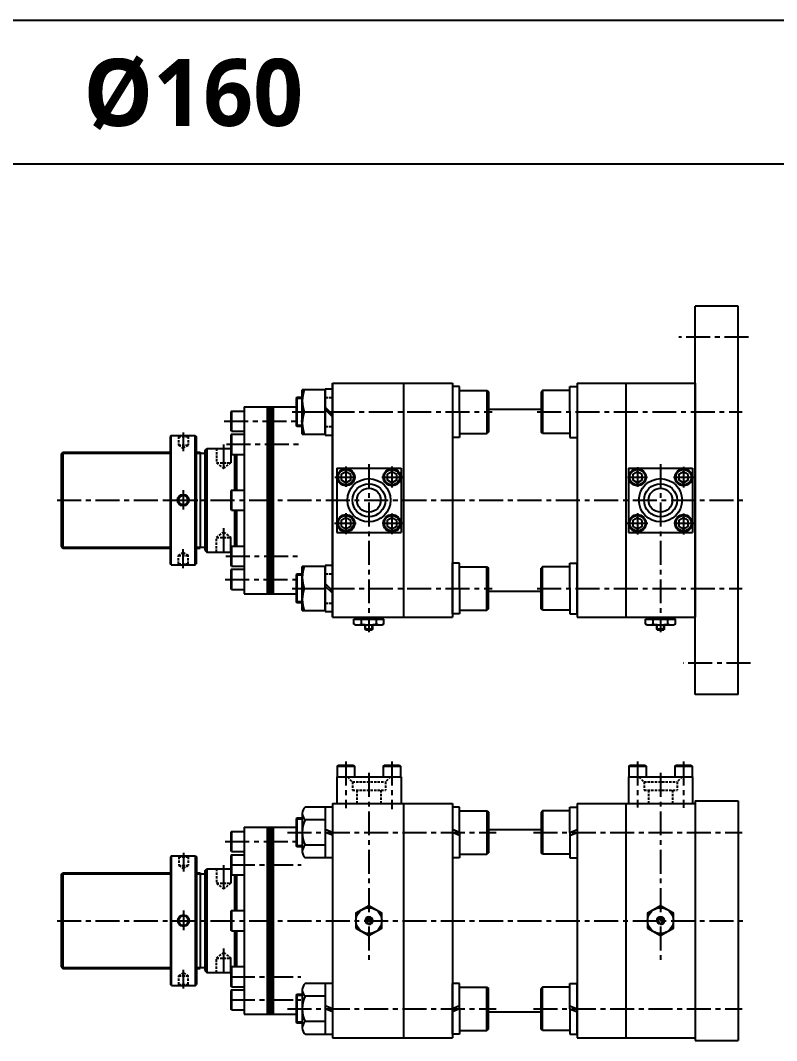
# Model space of a CAD drawing. Extents: x -819 to 9283, y 0 to 5329.
# Drawn here: x 1802 to 2591, y 2100 to 3164 of the extents above; entities that cross this region are included whole.
import ezdxf

# ---------------------------------------------------------------- set-up
doc = ezdxf.new("R2010")
doc.units = 0
doc.header["$LTSCALE"] = 10
doc.header["$MEASUREMENT"] = 0
doc.linetypes.add('CENTERX2', pattern=[4, 2.5, -0.5, 0.5, -0.5])
doc.linetypes.add('HIDDEN', pattern=[0.375, 0.25, -0.125])
doc.layers.get('0').update_dxf_attribs({"linetype": 'CONTINUOUS'})
doc.layers.get('DEFPOINTS').update_dxf_attribs({"linetype": 'CONTINUOUS'})
for name, color, linetype in [('CEN', 1, 'CENTERX2'), ('DIM', 2, 'CONTINUOUS'), ('HL', 2, 'HIDDEN'), ('ML', 7, 'CONTINUOUS')]:
    doc.layers.add(name, color=color, linetype=linetype)
doc.styles.add('문자', font='romans.shx')

msp = doc.modelspace()

# ---------------------------------------------------------------- linework, layer by layer
for p, q in [((9283.2, 3163.8), (0, 3163.8)), ((9283.2, 3013.8), (0, 3013.8)), ((2096.2, 2732.5), (2096.2, 2778.5)), ((2120.2, 2778.5), (2096.2, 2778.5)), ((2120.2, 2779.4), (2120.2, 2731.5)), ((2127.7, 2779.4), (2120.2, 2779.4)), ((2120.2, 2732.5), (2120.2, 2778.5)), ((2098.3, 2755.5), (2120.2, 2755.5)), ((2120.2, 2760.5), (2127.7, 2753)), ((2120.2, 2758), (2127.7, 2750.5)), ((2096.2, 2732.5), (2120.2, 2732.5)), ((2120.2, 2731.5), (2127.7, 2731.5)), ((2096.2, 2548.5), (2096.2, 2594.5)), ((2120.2, 2594.5), (2096.2, 2594.5)), ((2120.2, 2595.4), (2120.2, 2547.5)), ((2127.7, 2595.4), (2120.2, 2595.4)), ((2120.2, 2548.5), (2120.2, 2594.5)), ((2505.7, 2547.5), (2505.7, 2595.4)), ((2505.7, 2547.5), (2505.7, 2595.4)), ((2120.2, 2576.5), (2127.7, 2569)), ((2098.3, 2571.5), (2120.2, 2571.5)), ((2120.2, 2574), (2127.7, 2566.5)), ((2096.2, 2548.5), (2120.2, 2548.5)), ((2120.2, 2547.5), (2127.7, 2547.5))]:
    msp.add_line(p, q)
at = {"color": 7, "linetype": 'Continuous'}
for p, q in [((2150.1, 2534.4), (2150.1, 2539.5)), ((2150.1, 2539.5), (2156.5, 2539.5)), ((2151.1, 2539.5), (2151.1, 2541.5)), ((2151.1, 2541.5), (2180.3, 2541.5)), ((2153.3, 2533.5), (2178.1, 2533.5)), ((2156.5, 2539.5), (2181.3, 2539.5)), ((2157.9, 2534.4), (2157.9, 2539.5)), ((2161.7, 2533.7), (2161.7, 2533.7)), ((2161.7, 2529), (2161.7, 2533.5)), ((2169.7, 2529), (2169.7, 2533.5)), ((2173.5, 2534.4), (2173.5, 2539.5)), ((2180.3, 2539.5), (2180.3, 2541.5)), ((2181.3, 2534.4), (2181.3, 2539.5)), ((2454.1, 2534.4), (2454.1, 2539.5)), ((2454.1, 2539.5), (2460.5, 2539.5)), ((2455.1, 2539.5), (2455.1, 2541.5)), ((2455.1, 2541.5), (2484.3, 2541.5)), ((2457.3, 2533.5), (2482.1, 2533.5)), ((2460.5, 2539.5), (2485.3, 2539.5)), ((2461.9, 2534.4), (2461.9, 2539.5)), ((2465.7, 2533.7), (2465.7, 2533.7)), ((2465.7, 2529), (2465.7, 2533.5)), ((2473.7, 2529), (2473.7, 2533.5)), ((2477.5, 2534.4), (2477.5, 2539.5)), ((2484.3, 2539.5), (2484.3, 2541.5)), ((2485.3, 2534.4), (2485.3, 2539.5)), ((2161.7, 2529), (2162.2, 2528.5)), ((2169.7, 2529), (2161.7, 2529)), ((2162.2, 2528.5), (2169.2, 2528.5)), ((2169.7, 2529), (2169.2, 2528.5)), ((2465.7, 2529), (2466.2, 2528.5)), ((2473.7, 2529), (2465.7, 2529)), ((2466.2, 2528.5), (2473.2, 2528.5)), ((2473.7, 2529), (2473.2, 2528.5))]:
    msp.add_line(p, q, dxfattribs=at)
for points in [[(2152.2, 2217.3), (2165.7, 2209.5), (2179.2, 2217.3), (2179.2, 2232.8), (2165.7, 2240.6), (2152.2, 2232.8)], [(2456.2, 2217.3), (2469.7, 2209.5), (2483.2, 2217.3), (2483.2, 2232.8), (2469.7, 2240.6), (2456.2, 2232.8)], [(2164.3, 2227.6), (2162.8, 2225.1), (2164.3, 2222.6), (2167.2, 2222.6), (2168.6, 2225.1), (2167.2, 2227.6)], [(2468.3, 2227.6), (2466.8, 2225.1), (2468.3, 2222.6), (2471.2, 2222.6), (2472.6, 2225.1), (2471.2, 2227.6)]]:
    msp.add_lwpolyline(points, close=True, dxfattribs=at)
for centre, radius in [((2165.7, 2225.1), 13.5), ((2469.7, 2225.1), 13.5), ((2165.7, 2225.1), 3.5), ((2469.7, 2225.1), 3.5)]:
    msp.add_circle(centre, radius, dxfattribs=at)
for centre in [(2129.4, 2767), (2129.4, 2744), (2129.4, 2583), (2129.4, 2560)]:
    msp.add_arc(centre, 33.2, 159.7297, 200.2703)
for centre, radius, start, end in [((2153.3, 2539.1), 5.62, 235.6158, 270), ((2154, 2541.7), 8.22, 241.7006, 298.2994), ((2165.7, 2564.8), 31.3, 255.6172, 270.0141), ((2165.7, 2564.8), 31.3, 269.9859, 284.3828), ((2177.4, 2541.7), 8.22, 241.7006, 298.2994), ((2457.3, 2539.1), 5.62, 235.6158, 270), ((2458, 2541.7), 8.22, 241.7006, 298.2994), ((2469.7, 2564.8), 31.3, 255.6172, 270.0141), ((2469.7, 2564.8), 31.3, 269.9859, 284.3828), ((2481.4, 2541.7), 8.22, 241.7006, 298.2994)]:
    msp.add_arc(centre, radius, start, end, dxfattribs=at)
at = {"layer": 'CEN'}
for p, q in [((2561.5, 2833.5), (2488.7, 2833.5)), ((2085.7, 2755.5), (2294.2, 2755.5)), ((2341.2, 2755.5), (2554.7, 2755.5)), ((2014.8, 2746), (2095, 2746)), ((1972.1, 2734.2), (1972.1, 2714.7)), ((2014.2, 2721.5), (2014.2, 2693.9)), ((2017.2, 2721.8), (2095, 2721.8)), ((2141.7, 2698.7), (2141.7, 2677.5)), ((2165.7, 2701), (2165.7, 2526)), ((2189.7, 2698.7), (2189.7, 2676.7)), ((2445.7, 2697.9), (2445.7, 2677.5)), ((2469.7, 2701), (2469.7, 2526)), ((2493.7, 2698.2), (2493.7, 2676.7)), ((2130.1, 2687.5), (2152.2, 2687.5)), ((2179.1, 2687.5), (2201.5, 2687.4)), ((2435.3, 2687.5), (2456.2, 2687.5)), ((2483.1, 2687.5), (2504.6, 2687.5)), ((1972.1, 2674), (1972.1, 2653.7)), ((1840.7, 2663.5), (2558.7, 2663.5)), ((1952.5, 2663.5), (1990.8, 2663.5)), ((1952.5, 2663.5), (1990.8, 2663.5)), ((2141.7, 2650), (2141.7, 2628.1)), ((2189.7, 2649.6), (2189.7, 2628)), ((2445.7, 2650), (2445.7, 2627.7)), ((2493.7, 2649.6), (2493.7, 2627.7)), ((2129.7, 2639.5), (2152.5, 2639.5)), ((2179.8, 2639.5), (2201.8, 2639.5)), ((2434.1, 2639.5), (2456.5, 2639.5)), ((2483.8, 2639.5), (2505.1, 2639.5)), ((2014.2, 2634.4), (2014.2, 2605.5)), ((1972.1, 2592.7), (1972.1, 2612.3)), ((2016.4, 2605.1), (2094.7, 2605.1)), ((2015.9, 2581), (2094.7, 2581)), ((2085.7, 2571.5), (2294.2, 2571.5)), ((2341.2, 2571.5), (2554.7, 2571.5)), ((2563.6, 2493.5), (2493.3, 2493.5)), ((2141.7, 2391.1), (2141.7, 2342.4)), ((2189.7, 2391.1), (2189.7, 2341.5)), ((2445.7, 2391.1), (2445.7, 2343.1)), ((2493.7, 2391.1), (2493.7, 2342.8)), ((2165.7, 2379.1), (2165.7, 2183.1)), ((2469.7, 2379.1), (2469.7, 2183.1)), ((2080.7, 2317.1), (2298.2, 2317.1)), ((2337.2, 2317.1), (2554.7, 2317.1)), ((2016, 2307.6), (2095, 2307.6)), ((1972.4, 2295.8), (1972.4, 2276.2)), ((2014.2, 2283.1), (2014.2, 2255.4)), ((2021.7, 2283.4), (2095, 2283.4)), ((1972.4, 2235.6), (1972.4, 2215.3)), ((1840.7, 2225.1), (2558.7, 2225.1)), ((2014.2, 2196), (2014.2, 2167.1)), ((1972.4, 2154.3), (1972.4, 2173.9)), ((2021.7, 2166.7), (2094.7, 2166.7)), ((2021.7, 2142.6), (2094.7, 2142.6)), ((2080.7, 2133.1), (2298.2, 2133.1)), ((2337.2, 2133.1), (2554.7, 2133.1))]:
    msp.add_line(p, q, dxfattribs=at)
at = {"layer": 'DEFPOINTS', "color": 0, "linetype": 'ByBlock'}
for p in [(1996.7, 2279.1), (1996.7, 2171.1)]:
    msp.add_point(p, dxfattribs=at)
at = {"layer": 'DIM'}
for p, q in [((1845.7, 2712.5), (1958.6, 2712.5)), ((1985.6, 2712.5), (1989.7, 2712.5)), ((1845.7, 2614.5), (1958.6, 2614.5)), ((1985.6, 2614.5), (1989.7, 2614.5)), ((2096.2, 2331.1), (2089.7, 2331.1)), ((2096.2, 2303.1), (2089.7, 2303.1)), ((1845.7, 2274.1), (1958.9, 2274.1)), ((1985.9, 2274.1), (1989.7, 2274.1)), ((1845.7, 2176.1), (1958.9, 2176.1)), ((1985.9, 2176.1), (1989.7, 2176.1)), ((2096.2, 2147.1), (2089.7, 2147.1)), ((2096.2, 2119.1), (2089.7, 2119.1))]:
    msp.add_line(p, q, dxfattribs=at)
at = {"layer": 'HL'}
for p, q in [((2120.2, 2770.7), (2127.7, 2770.7)), ((2120.2, 2740.2), (2127.7, 2740.2)), ((2120.2, 2586.7), (2127.7, 2586.7)), ((2120.2, 2556.2), (2127.7, 2556.2))]:
    msp.add_line(p, q, dxfattribs=at)
at = {"layer": 'ML'}
for p, q in [((2550.7, 2866), (2505.7, 2866)), ((2505.7, 2461), (2505.7, 2866)), ((2550.7, 2461), (2550.7, 2866)), ((2127.7, 2785.5), (2127.7, 2541.5)), ((2127.7, 2785.5), (2252.7, 2785.5)), ((2127.7, 2541.5), (2127.7, 2785.5)), ((2201.7, 2785.5), (2201.7, 2541.5)), ((2252.7, 2785.5), (2252.7, 2541.5)), ((2252.7, 2785.5), (2252.7, 2541.5)), ((2260.2, 2782), (2252.7, 2782)), ((2252.7, 2781.8), (2252.7, 2728.8)), ((2260.2, 2755.3), (2260.2, 2782)), ((2260.2, 2778), (2288.7, 2778)), ((2288.7, 2778), (2288.7, 2733)), ((2288.7, 2778), (2290.2, 2776.6)), ((2290.2, 2776.6), (2290.2, 2734.4)), ((2346.7, 2778), (2345.2, 2776.6)), ((2345.2, 2776.6), (2345.2, 2734.4)), ((2375.2, 2778), (2346.7, 2778)), ((2346.7, 2778), (2346.7, 2733)), ((2375.2, 2755.3), (2375.2, 2782)), ((2375.2, 2782), (2382.7, 2782)), ((2382.7, 2785.5), (2505.7, 2785.5)), ((2382.7, 2785.5), (2382.7, 2541.5)), ((2382.7, 2781.8), (2382.7, 2728.8)), ((2433.7, 2785.5), (2433.7, 2541.5)), ((2505.7, 2785.5), (2505.7, 2541.5)), ((2090.7, 2770.5), (2089.7, 2769.5)), ((2089.7, 2769.5), (2089.7, 2741.5)), ((2090.7, 2770.5), (2090.7, 2740.5)), ((2096.2, 2770.5), (2090.7, 2770.5)), ((2022.4, 2756.5), (2021.7, 2755.8)), ((2021.7, 2755.8), (2021.7, 2736.2)), ((2022.4, 2756.5), (2035.7, 2756.5)), ((2022.4, 2756.5), (2022.4, 2735.5)), ((2035.7, 2761), (2089.7, 2761)), ((2035.7, 2761), (2035.7, 2566)), ((2035.7, 2761), (2035.7, 2566)), ((2059.7, 2761), (2059.7, 2566)), ((2061.7, 2761), (2061.7, 2566)), ((2063.7, 2761), (2063.7, 2566)), ((2065.7, 2761), (2065.7, 2566)), ((2260.2, 2755.3), (2260.2, 2729)), ((2290.2, 2758.5), (2345.2, 2758.5)), ((2375.2, 2755.3), (2375.2, 2729)), ((2022.4, 2735.5), (2021.7, 2736.2)), ((2022.4, 2735.5), (2035.7, 2735.5)), ((2090.7, 2740.5), (2089.7, 2741.5)), ((2096.2, 2740.5), (2090.7, 2740.5)), ((2288.7, 2733), (2290.2, 2734.4)), ((2346.7, 2733), (2345.2, 2734.4)), ((1959.6, 2731), (1958.6, 2730)), ((1958.6, 2730), (1958.6, 2597)), ((1959.6, 2596), (1959.6, 2731)), ((1959.6, 2731), (1984.6, 2731)), ((1984.6, 2596), (1984.6, 2731)), ((1984.6, 2731), (1985.6, 2730)), ((1985.6, 2730), (1985.6, 2597)), ((2022.4, 2732.3), (2021.7, 2731.6)), ((2021.7, 2731.6), (2021.7, 2712)), ((2022.4, 2732.3), (2035.7, 2732.3)), ((2022.4, 2732.3), (2022.4, 2711.3)), ((2260.2, 2729), (2252.7, 2729)), ((2260.2, 2733), (2288.7, 2733)), ((2375.2, 2733), (2346.7, 2733)), ((2375.2, 2729), (2382.7, 2729)), ((1844.7, 2711.5), (1846.7, 2713.5)), ((1844.7, 2711.5), (1846.7, 2713.5)), ((1846.7, 2713.5), (1958.6, 2713.5)), ((1846.7, 2713.5), (1846.7, 2613.5)), ((1985.6, 2713.5), (1989.7, 2713.5)), ((1989.7, 2713.5), (1989.7, 2613.5)), ((1994.7, 2715.5), (1996.7, 2717.5)), ((1994.7, 2715.5), (1994.7, 2611.5)), ((1996.7, 2717.5), (1996.7, 2609.5)), ((1996.7, 2717.5), (2021.7, 2717.5)), ((2021.7, 2717.5), (2021.7, 2702.5)), ((2021.7, 2717.5), (2021.7, 2702.5)), ((1844.7, 2711.5), (1844.7, 2615.5)), ((1989.7, 2712.5), (1994.7, 2712.5)), ((2022.4, 2711.3), (2021.7, 2712)), ((2022.4, 2711.3), (2035.7, 2711.3)), ((2025.7, 2711.3), (2025.7, 2674)), ((2025.7, 2711.3), (2025.7, 2674)), ((2025.7, 2711.3), (2025.7, 2674)), ((2025.7, 2711.3), (2025.7, 2674)), ((2027.7, 2711.3), (2027.7, 2674)), ((2027.7, 2711.3), (2027.7, 2674)), ((2132.2, 2697), (2132.2, 2630)), ((2132.2, 2697), (2199.2, 2697)), ((2199.2, 2697), (2199.2, 2630)), ((2436.2, 2697), (2503.2, 2697)), ((2436.2, 2697), (2436.2, 2630)), ((2503.2, 2697), (2503.2, 2630)), ((2022.4, 2674), (2021.7, 2673.3)), ((2021.7, 2673.3), (2021.7, 2653.7)), ((2022.4, 2674), (2035.7, 2674)), ((2022.4, 2674), (2022.4, 2653)), ((2022.4, 2653), (2021.7, 2653.7)), ((2022.4, 2653), (2035.7, 2653)), ((2025.7, 2653), (2025.7, 2615.6)), ((2025.7, 2653), (2025.7, 2615.6)), ((2025.7, 2653), (2025.7, 2615.6)), ((2025.7, 2653), (2025.7, 2615.6)), ((2027.7, 2653), (2027.7, 2615.6)), ((2027.7, 2653), (2027.7, 2615.6)), ((2132.2, 2630), (2199.2, 2630)), ((2436.2, 2630), (2503.2, 2630)), ((2021.7, 2609.5), (2021.7, 2624.5)), ((2021.7, 2609.5), (2021.7, 2624.5)), ((1844.7, 2615.5), (1846.7, 2613.5)), ((1846.7, 2613.5), (1958.6, 2613.5)), ((1985.6, 2613.5), (1989.7, 2613.5)), ((1989.7, 2614.5), (1994.7, 2614.5)), ((1994.7, 2611.5), (1996.7, 2609.5)), ((1996.7, 2609.5), (2021.7, 2609.5)), ((2022.4, 2615.6), (2021.7, 2614.9)), ((2021.7, 2614.9), (2021.7, 2595.3)), ((2022.4, 2615.6), (2035.7, 2615.6)), ((2022.4, 2615.6), (2022.4, 2594.6)), ((1959.6, 2596), (1958.6, 2597)), ((1959.6, 2596), (1984.6, 2596)), ((1984.6, 2596), (1985.6, 2597)), ((2252.7, 2545.1), (2252.7, 2598.1)), ((2260.2, 2598), (2252.7, 2598)), ((2260.2, 2571.6), (2260.2, 2598)), ((2375.2, 2571.6), (2375.2, 2598)), ((2375.2, 2598), (2382.7, 2598)), ((2382.7, 2545.1), (2382.7, 2598.1)), ((2022.4, 2594.6), (2021.7, 2595.3)), ((2022.4, 2591.5), (2021.7, 2590.8)), ((2021.7, 2590.8), (2021.7, 2571.2)), ((2022.4, 2594.6), (2035.7, 2594.6)), ((2022.4, 2591.5), (2035.7, 2591.5)), ((2022.4, 2591.5), (2022.4, 2570.5)), ((2090.7, 2586.5), (2089.7, 2585.5)), ((2089.7, 2585.5), (2089.7, 2557.5)), ((2090.7, 2586.5), (2090.7, 2556.5)), ((2096.2, 2586.5), (2090.7, 2586.5)), ((2260.2, 2594), (2288.7, 2594)), ((2288.7, 2549), (2288.7, 2594)), ((2288.7, 2594), (2290.2, 2592.6)), ((2290.2, 2550.4), (2290.2, 2592.6)), ((2346.7, 2594), (2345.2, 2592.6)), ((2345.2, 2550.4), (2345.2, 2592.6)), ((2375.2, 2594), (2346.7, 2594)), ((2346.7, 2549), (2346.7, 2594)), ((2022.4, 2570.5), (2021.7, 2571.2)), ((2022.4, 2570.5), (2035.7, 2570.5)), ((2035.7, 2566), (2089.7, 2566)), ((2260.2, 2571.6), (2260.2, 2545)), ((2290.2, 2568.5), (2345.2, 2568.5)), ((2375.2, 2571.6), (2375.2, 2545)), ((2090.7, 2556.5), (2089.7, 2557.5)), ((2096.2, 2556.5), (2090.7, 2556.5)), ((2260.2, 2545), (2252.7, 2545)), ((2260.2, 2549), (2288.7, 2549)), ((2288.7, 2549), (2290.2, 2550.4)), ((2346.7, 2549), (2345.2, 2550.4)), ((2375.2, 2549), (2346.7, 2549)), ((2375.2, 2545), (2382.7, 2545)), ((2127.7, 2541.5), (2252.7, 2541.5)), ((2382.7, 2541.5), (2505.7, 2541.5)), ((2550.7, 2461), (2505.7, 2461)), ((2132.7, 2386.1), (2133.7, 2387.1)), ((2132.7, 2386.1), (2132.7, 2375.1)), ((2132.7, 2386.1), (2150.7, 2386.1)), ((2133.7, 2387.1), (2149.7, 2387.1)), ((2149.7, 2387.1), (2150.7, 2386.1)), ((2150.7, 2386.1), (2150.7, 2375.1)), ((2180.7, 2386.1), (2181.7, 2387.1)), ((2180.7, 2386.1), (2180.7, 2375.1)), ((2180.7, 2386.1), (2198.7, 2386.1)), ((2181.7, 2387.1), (2197.7, 2387.1)), ((2197.7, 2387.1), (2198.7, 2386.1)), ((2198.7, 2386.1), (2198.7, 2375.1)), ((2436.7, 2386.1), (2437.7, 2387.1)), ((2436.7, 2386.1), (2454.7, 2386.1)), ((2436.7, 2386.1), (2436.7, 2375.1)), ((2437.7, 2387.1), (2453.7, 2387.1)), ((2453.7, 2387.1), (2454.7, 2386.1)), ((2454.7, 2386.1), (2454.7, 2375.1)), ((2484.7, 2386.1), (2485.7, 2387.1)), ((2484.7, 2386.1), (2502.7, 2386.1)), ((2484.7, 2386.1), (2484.7, 2375.1)), ((2485.7, 2387.1), (2501.7, 2387.1)), ((2501.7, 2387.1), (2502.7, 2386.1)), ((2502.7, 2386.1), (2502.7, 2375.1)), ((2132.2, 2375.1), (2199.2, 2375.1)), ((2132.2, 2375.1), (2132.2, 2347.1)), ((2199.2, 2375.1), (2199.2, 2347.1)), ((2436.2, 2375.1), (2503.2, 2375.1)), ((2436.2, 2375.1), (2436.2, 2347.1)), ((2503.2, 2375.1), (2503.2, 2347.1)), ((2127.7, 2343.6), (2099.2, 2343.6)), ((2120.2, 2343.6), (2120.2, 2290.6)), ((2127.7, 2347.1), (2252.7, 2347.1)), ((2127.7, 2347.1), (2127.7, 2103.1)), ((2201.7, 2347.1), (2201.7, 2103.1)), ((2252.7, 2347.1), (2252.7, 2103.1)), ((2260.2, 2343.6), (2252.7, 2343.6)), ((2252.7, 2343.4), (2252.7, 2290.4)), ((2260.2, 2316.9), (2260.2, 2343.6)), ((2375.2, 2316.9), (2375.2, 2343.6)), ((2375.2, 2343.6), (2382.7, 2343.6)), ((2382.7, 2347.1), (2382.7, 2103.1)), ((2382.7, 2347.1), (2505.7, 2347.1)), ((2382.7, 2343.4), (2382.7, 2290.4)), ((2433.7, 2347.1), (2433.7, 2103.1)), ((2505.7, 2350.1), (2505.7, 2100.1)), ((2505.7, 2350.1), (2550.7, 2350.1)), ((2505.7, 2347.1), (2505.7, 2103.1)), ((2550.7, 2350.1), (2550.7, 2100.1)), ((2550.7, 2347.1), (2550.7, 2103.1)), ((2090.7, 2332.1), (2089.7, 2331.1)), ((2089.7, 2331.1), (2089.7, 2303.1)), ((2090.7, 2332.1), (2090.7, 2302.1)), ((2096.2, 2332.1), (2090.7, 2332.1)), ((2096.2, 2337.4), (2096.2, 2330.3)), ((2096.2, 2330.3), (2096.2, 2317.1)), ((2120.2, 2330.3), (2099.2, 2330.3)), ((2260.2, 2339.6), (2288.7, 2339.6)), ((2288.7, 2339.6), (2288.7, 2294.6)), ((2288.7, 2339.6), (2290.2, 2338.2)), ((2290.2, 2338.2), (2290.2, 2295.9)), ((2346.7, 2339.6), (2345.2, 2338.2)), ((2345.2, 2338.2), (2345.2, 2295.9)), ((2375.2, 2339.6), (2346.7, 2339.6)), ((2346.7, 2339.6), (2346.7, 2294.6)), ((2035.7, 2322.6), (2035.7, 2127.6)), ((2035.7, 2322.6), (2089.7, 2322.6)), ((2059.7, 2322.6), (2059.7, 2127.6)), ((2061.7, 2322.6), (2061.7, 2127.6)), ((2063.7, 2322.6), (2063.7, 2127.6)), ((2065.7, 2322.6), (2065.7, 2127.6)), ((2260.2, 2316.9), (2252.7, 2320)), ((2290.2, 2320.1), (2345.2, 2320.1)), ((2375.2, 2316.9), (2382.7, 2320)), ((2022.4, 2318.1), (2021.7, 2317.4)), ((2021.7, 2317.4), (2021.7, 2297.8)), ((2022.4, 2318.1), (2035.7, 2318.1)), ((2022.4, 2318.1), (2022.4, 2297.1)), ((2096.2, 2317.1), (2096.2, 2297)), ((2260.2, 2313.9), (2252.7, 2317.1)), ((2260.2, 2316.9), (2260.2, 2290.6)), ((2375.2, 2313.9), (2382.7, 2317.1)), ((2375.2, 2316.9), (2375.2, 2290.6)), ((2022.4, 2297.1), (2021.7, 2297.8)), ((2090.7, 2302.1), (2089.7, 2303.1)), ((2096.2, 2302.1), (2090.7, 2302.1)), ((2120.2, 2303.8), (2099.2, 2303.8)), ((1959.9, 2292.6), (1958.9, 2291.6)), ((1958.9, 2291.6), (1958.9, 2158.6)), ((1959.9, 2157.6), (1959.9, 2292.6)), ((1959.9, 2292.6), (1984.9, 2292.6)), ((1984.9, 2157.6), (1984.9, 2292.6)), ((1984.9, 2292.6), (1985.9, 2291.6)), ((1985.9, 2291.6), (1985.9, 2158.6)), ((2022.4, 2293.9), (2021.7, 2293.2)), ((2021.7, 2293.2), (2021.7, 2273.6)), ((2022.4, 2297.1), (2035.7, 2297.1)), ((2022.4, 2293.9), (2035.7, 2293.9)), ((2022.4, 2293.9), (2022.4, 2272.9)), ((2127.7, 2290.6), (2099.2, 2290.6)), ((2260.2, 2290.6), (2252.7, 2290.6)), ((2260.2, 2294.6), (2288.7, 2294.6)), ((2288.7, 2294.6), (2290.2, 2295.9)), ((2346.7, 2294.6), (2345.2, 2295.9)), ((2375.2, 2294.6), (2346.7, 2294.6)), ((2375.2, 2290.6), (2382.7, 2290.6)), ((1994.7, 2277.1), (1996.7, 2279.1)), ((1994.7, 2277.1), (1994.7, 2173.1)), ((1996.7, 2279.1), (2021.7, 2279.1)), ((1996.7, 2279.1), (1996.7, 2171.1)), ((2021.7, 2279.1), (2021.7, 2264.1)), ((1844.7, 2273.1), (1846.7, 2275.1)), ((1844.7, 2273.1), (1846.7, 2275.1)), ((1844.7, 2273.1), (1844.7, 2177.1)), ((1846.7, 2275.1), (1958.9, 2275.1)), ((1846.7, 2275.1), (1846.7, 2175.1)), ((1985.9, 2275.1), (1989.7, 2275.1)), ((1989.7, 2275.1), (1989.7, 2175.1)), ((1989.7, 2274.1), (1994.7, 2274.1)), ((2022.4, 2272.9), (2021.7, 2273.6)), ((2022.4, 2272.9), (2035.7, 2272.9)), ((2025.7, 2272.9), (2025.7, 2235.6)), ((2025.7, 2272.9), (2025.7, 2235.6)), ((2027.7, 2272.9), (2027.7, 2235.6)), ((2022.4, 2235.6), (2021.7, 2234.9)), ((2021.7, 2234.9), (2021.7, 2215.3)), ((2022.4, 2235.6), (2035.7, 2235.6)), ((2022.4, 2235.6), (2022.4, 2214.6)), ((2022.4, 2214.6), (2021.7, 2215.3)), ((2022.4, 2214.6), (2035.7, 2214.6)), ((2025.7, 2214.6), (2025.7, 2177.2)), ((2025.7, 2214.6), (2025.7, 2177.2)), ((2027.7, 2214.6), (2027.7, 2177.2)), ((2021.7, 2171.1), (2021.7, 2186.1)), ((1844.7, 2177.1), (1846.7, 2175.1)), ((1846.7, 2175.1), (1958.9, 2175.1)), ((1985.9, 2175.1), (1989.7, 2175.1)), ((1989.7, 2176.1), (1994.7, 2176.1)), ((1994.7, 2173.1), (1996.7, 2171.1)), ((1996.7, 2171.1), (2021.7, 2171.1)), ((2022.4, 2177.2), (2021.7, 2176.5)), ((2021.7, 2176.5), (2021.7, 2156.9)), ((2022.4, 2177.2), (2035.7, 2177.2)), ((2022.4, 2177.2), (2022.4, 2156.2)), ((2127.7, 2159.6), (2099.2, 2159.6)), ((2120.2, 2159.6), (2120.2, 2106.6)), ((2252.7, 2106.7), (2252.7, 2159.7)), ((2260.2, 2159.6), (2252.7, 2159.6)), ((2260.2, 2133.2), (2260.2, 2159.6)), ((2375.2, 2133.2), (2375.2, 2159.6)), ((2375.2, 2159.6), (2382.7, 2159.6)), ((2382.7, 2106.7), (2382.7, 2159.7)), ((1959.9, 2157.6), (1958.9, 2158.6)), ((1959.9, 2157.6), (1984.9, 2157.6)), ((1984.9, 2157.6), (1985.9, 2158.6)), ((2022.4, 2156.2), (2021.7, 2156.9)), ((2022.4, 2153.1), (2021.7, 2152.4)), ((2021.7, 2152.4), (2021.7, 2132.8)), ((2022.4, 2156.2), (2035.7, 2156.2)), ((2022.4, 2153.1), (2035.7, 2153.1)), ((2022.4, 2153.1), (2022.4, 2132.1)), ((2096.2, 2153.4), (2096.2, 2146.3)), ((2260.2, 2155.6), (2288.7, 2155.6)), ((2288.7, 2110.6), (2288.7, 2155.6)), ((2288.7, 2155.6), (2290.2, 2154.2)), ((2290.2, 2111.9), (2290.2, 2154.2)), ((2346.7, 2155.6), (2345.2, 2154.2)), ((2345.2, 2111.9), (2345.2, 2154.2)), ((2375.2, 2155.6), (2346.7, 2155.6)), ((2346.7, 2110.6), (2346.7, 2155.6)), ((2090.7, 2148.1), (2089.7, 2147.1)), ((2089.7, 2147.1), (2089.7, 2119.1)), ((2090.7, 2148.1), (2090.7, 2118.1)), ((2096.2, 2148.1), (2090.7, 2148.1)), ((2096.2, 2146.3), (2096.2, 2133.1)), ((2120.2, 2146.3), (2099.2, 2146.3)), ((2022.4, 2132.1), (2021.7, 2132.8)), ((2022.4, 2132.1), (2035.7, 2132.1)), ((2035.7, 2127.6), (2089.7, 2127.6)), ((2096.2, 2133.1), (2096.2, 2113)), ((2260.2, 2136.2), (2252.7, 2133.1)), ((2260.2, 2133.2), (2252.7, 2130.1)), ((2260.2, 2133.2), (2260.2, 2106.6)), ((2290.2, 2130.1), (2345.2, 2130.1)), ((2375.2, 2136.2), (2382.7, 2133.1)), ((2375.2, 2133.2), (2382.7, 2130.1)), ((2375.2, 2133.2), (2375.2, 2106.6)), ((2090.7, 2118.1), (2089.7, 2119.1)), ((2096.2, 2118.1), (2090.7, 2118.1)), ((2120.2, 2119.8), (2099.2, 2119.8)), ((2099.2, 2106.6), (2127.7, 2106.6)), ((2260.2, 2106.6), (2252.7, 2106.6)), ((2260.2, 2110.6), (2288.7, 2110.6)), ((2288.7, 2110.6), (2290.2, 2111.9)), ((2346.7, 2110.6), (2345.2, 2111.9)), ((2375.2, 2110.6), (2346.7, 2110.6)), ((2375.2, 2106.6), (2382.7, 2106.6)), ((2127.7, 2103.1), (2252.7, 2103.1)), ((2382.7, 2103.1), (2505.7, 2103.1)), ((2505.7, 2100.1), (2550.7, 2100.1))]:
    msp.add_line(p, q, dxfattribs=at)
at = {"layer": 'ML', "color": 2}
for p, q in [((2096.2, 2769.5), (2089.7, 2769.5)), ((2096.2, 2741.5), (2089.7, 2741.5)), ((2096.2, 2585.5), (2089.7, 2585.5)), ((2096.2, 2557.5), (2089.7, 2557.5)), ((2162.2, 2533.7), (2162.2, 2533.7)), ((2162.2, 2528.5), (2162.2, 2533.5)), ((2169.2, 2528.5), (2169.2, 2533.5)), ((2466.2, 2533.7), (2466.2, 2533.7)), ((2466.2, 2528.5), (2466.2, 2533.5)), ((2473.2, 2528.5), (2473.2, 2533.5)), ((2127.7, 2317.1), (2120.2, 2320.2)), ((2127.7, 2314.1), (2120.2, 2317.2)), ((2127.7, 2133.1), (2120.2, 2136.2)), ((2127.7, 2130.1), (2120.2, 2133.2))]:
    msp.add_line(p, q, dxfattribs=at)
at = {"layer": 'ML', "color": 2, "linetype": 'HIDDEN'}
for p, q in [((1967.1, 2730), (1966.1, 2731)), ((1967.1, 2730), (1977.1, 2730)), ((1967.1, 2730), (1967.1, 2721)), ((1977.1, 2730), (1978.1, 2731)), ((1977.1, 2730), (1977.1, 2721)), ((1967.1, 2721), (1972.1, 2717.8)), ((1967.1, 2721), (1977.1, 2721)), ((1972.1, 2717.8), (1977.1, 2721)), ((2006.7, 2717.5), (2006.7, 2702.5)), ((2006.7, 2702.5), (2021.7, 2702.5)), ((2006.7, 2702.5), (2014.2, 2696.6)), ((2014.2, 2696.6), (2021.7, 2702.5)), ((2006.7, 2624.5), (2014.2, 2630.3)), ((2014.2, 2630.3), (2021.7, 2624.5)), ((2006.7, 2609.5), (2006.7, 2624.5)), ((2006.7, 2624.5), (2021.7, 2624.5)), ((1967.1, 2606), (1972.1, 2609.1)), ((1972.1, 2609.1), (1977.1, 2606)), ((1967.1, 2597), (1966.1, 2596)), ((1967.1, 2597), (1967.1, 2606)), ((1967.1, 2606), (1977.1, 2606)), ((1967.1, 2597), (1977.1, 2597)), ((1977.1, 2597), (1977.1, 2606)), ((1977.1, 2597), (1978.1, 2596)), ((2143.2, 2375.1), (2148.5, 2369.8)), ((2188.2, 2375.1), (2183, 2369.8)), ((2447.2, 2375.1), (2452.5, 2369.8)), ((2492.2, 2375.1), (2487, 2369.8)), ((2148.5, 2369.8), (2148.5, 2361.1)), ((2148.5, 2369.8), (2183, 2369.8)), ((2183, 2369.8), (2183, 2361.1)), ((2452.5, 2369.8), (2487, 2369.8)), ((2452.5, 2369.8), (2452.5, 2361.1)), ((2487, 2369.8), (2487, 2361.1)), ((2148.5, 2361.1), (2183, 2361.1)), ((2153.2, 2361.1), (2153.2, 2347.1)), ((2178.2, 2361.1), (2178.2, 2347.1)), ((2452.5, 2361.1), (2487, 2361.1)), ((2457.2, 2361.1), (2457.2, 2347.1)), ((2482.2, 2361.1), (2482.2, 2347.1)), ((1967.4, 2291.6), (1966.4, 2292.6)), ((1967.4, 2291.6), (1977.4, 2291.6)), ((1967.4, 2291.6), (1967.4, 2282.6)), ((1977.4, 2291.6), (1978.4, 2292.6)), ((1977.4, 2291.6), (1977.4, 2282.6)), ((1967.4, 2282.6), (1977.4, 2282.6)), ((1967.4, 2282.6), (1972.4, 2279.4)), ((1972.4, 2279.4), (1977.4, 2282.6)), ((2006.7, 2279.1), (2006.7, 2264.1)), ((2006.7, 2264.1), (2021.7, 2264.1)), ((2006.7, 2264.1), (2014.2, 2258.2)), ((2014.2, 2258.2), (2021.7, 2264.1)), ((2006.7, 2186.1), (2014.2, 2191.9)), ((2014.2, 2191.9), (2021.7, 2186.1)), ((2006.7, 2186.1), (2021.7, 2186.1)), ((2006.7, 2171.1), (2006.7, 2186.1)), ((1967.4, 2167.6), (1972.4, 2170.7)), ((1972.4, 2170.7), (1977.4, 2167.6)), ((1967.4, 2167.6), (1977.4, 2167.6)), ((1967.4, 2158.6), (1967.4, 2167.6)), ((1977.4, 2158.6), (1977.4, 2167.6)), ((1967.4, 2158.6), (1966.4, 2157.6)), ((1967.4, 2158.6), (1977.4, 2158.6)), ((1977.4, 2158.6), (1978.4, 2157.6))]:
    msp.add_line(p, q, dxfattribs=at)
at = {"layer": 'ML'}
for points in [[(2146.7, 2690.4), (2141.7, 2693.2), (2136.7, 2690.4), (2136.7, 2684.6), (2141.7, 2681.7), (2146.7, 2684.6)], [(2194.7, 2690.4), (2189.7, 2693.2), (2184.7, 2690.4), (2184.7, 2684.6), (2189.7, 2681.7), (2194.7, 2684.6)], [(2450.7, 2690.4), (2445.7, 2693.2), (2440.7, 2690.4), (2440.7, 2684.6), (2445.7, 2681.7), (2450.7, 2684.6)], [(2498.7, 2690.4), (2493.7, 2693.2), (2488.7, 2690.4), (2488.7, 2684.6), (2493.7, 2681.7), (2498.7, 2684.6)], [(2146.7, 2642.4), (2141.7, 2645.2), (2136.7, 2642.4), (2136.7, 2636.6), (2141.7, 2633.7), (2146.7, 2636.6)], [(2194.7, 2642.4), (2189.7, 2645.2), (2184.7, 2642.4), (2184.7, 2636.6), (2189.7, 2633.7), (2194.7, 2636.6)], [(2450.7, 2642.4), (2445.7, 2645.2), (2440.7, 2642.4), (2440.7, 2636.6), (2445.7, 2633.7), (2450.7, 2636.6)], [(2498.7, 2642.4), (2493.7, 2645.2), (2488.7, 2642.4), (2488.7, 2636.6), (2493.7, 2633.7), (2498.7, 2636.6)]]:
    msp.add_lwpolyline(points, close=True, dxfattribs=at)
for centre, radius in [((2141.7, 2687.5), 9), ((2141.7, 2687.5), 8), ((2189.7, 2687.5), 9), ((2189.7, 2687.5), 8), ((2445.7, 2687.5), 9), ((2445.7, 2687.5), 8), ((2493.7, 2687.5), 9), ((2493.7, 2687.5), 8), ((2165.7, 2663.5), 22.5), ((2165.7, 2663.5), 17.2), ((2469.7, 2663.5), 22.5), ((2469.7, 2663.5), 17.2), ((2165.7, 2663.5), 12.5), ((2469.7, 2663.5), 12.5), ((1972.1, 2663.5), 6), ((1972.1, 2663.5), 5), ((1972.1, 2663.5), 5), ((2141.7, 2639.5), 9), ((2141.7, 2639.5), 8), ((2189.7, 2639.5), 9), ((2189.7, 2639.5), 8), ((2445.7, 2639.5), 9), ((2445.7, 2639.5), 8), ((2493.7, 2639.5), 9), ((2493.7, 2639.5), 8), ((1972.4, 2225.1), 6), ((1972.4, 2225.1), 5), ((1972.4, 2225.1), 5)]:
    msp.add_circle(centre, radius, dxfattribs=at)
for centre, radius, start, end in [((2105, 2336.9), 8.76, 130.9935, 229.0065), ((2127.1, 2317.1), 30.9, 154.5407, 205.4593), ((2105, 2297.2), 8.78, 131.1622, 228.8378), ((2105, 2152.9), 8.76, 130.9935, 229.0065), ((2127.1, 2133.1), 30.9, 154.5407, 205.4593), ((2105, 2113.2), 8.78, 131.1622, 228.8378)]:
    msp.add_arc(centre, radius, start, end, dxfattribs=at)
at = {"layer": 'ML', "color": 2}
for centre in [(2165.7, 2225.1), (2469.7, 2225.1)]:
    msp.add_arc(centre, 4, 270, 180, dxfattribs=at)

# ---------------------------------------------------------------- texts
at = {"insert": (1868.1, 3123.7), "char_height": 70, "attachment_point": 1, "style": '문자'}
msp.add_mtext_dynamic_manual_height_columns('{\\fMalgun Gothic|b1|i0|c129|p50;%%C160}', width=124.533, gutter_width=16, heights=[-75.6], dxfattribs=at)

doc.saveas('drawing.dxf')
